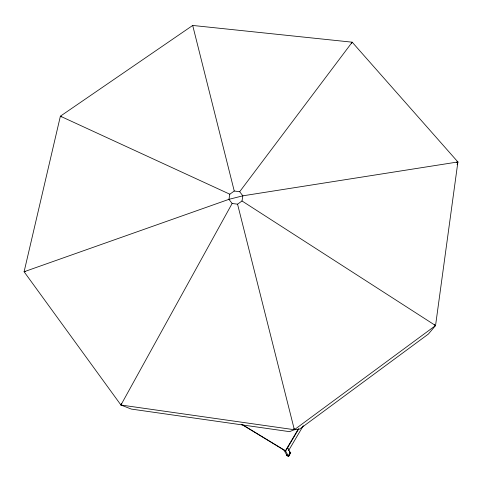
<?xml version="1.0" encoding="UTF-8"?>
<svg xmlns="http://www.w3.org/2000/svg" width="482" height="482" viewBox="0 0 482 482"><rect width="100%" height="100%" fill="white"/><g stroke="black" fill="none" stroke-linecap="round" stroke-linejoin="round"><path stroke-width="0.72" d="M232.131 203.476L120.934 405.019L294.357 429.721L299.593 429.119L428.39 334.05L435.553 325.555L457.9 161.958L352.197 42.187L192.698 25.45L60.383 116.192L24.1 271.752L120.934 405.019L131.303 409.079L289.525 431.655L294.357 429.721L435.553 325.555L242.006 200.976L242.856 195.819L239.668 191.715L234.252 191.023L229.812 194.21L228.944 199.337L232.131 203.476L237.56 204.181L242.006 200.976M457.123 164.748L457.9 161.958L242.856 195.819L228.944 199.337L24.1 271.752L25.54 271.318M289.953 453.532L288.435 456.111L285.44 450.778L298.334 428.992M298.828 428.733L285.609 451.08L241.615 424.347M288.513 450.742L303.311 425.702M290.194 452.616L288.284 455.845L286.688 454.875M290.628 452.502L288.543 456.55L290.628 452.502L289.562 451.851M120.934 405.019L121.705 403.723M351.342 43.428L352.197 42.187L239.668 191.715M456.43 162.265L457.9 161.958M229.812 194.21L60.383 116.192L61.72 116.873M434.258 324.784L435.553 325.555M289.7 452.128L290.773 452.779M242.567 424.732L285.44 450.778M288.393 456.291L286.248 454.984L288.543 456.55M283.91 450.049L286.838 455.141M287.634 447.651L290.333 452.887M287.459 447.145L287.881 448.585M293.99 428.263L294.357 429.721L237.56 204.181M192.698 25.45L234.252 191.023"/></g></svg>
